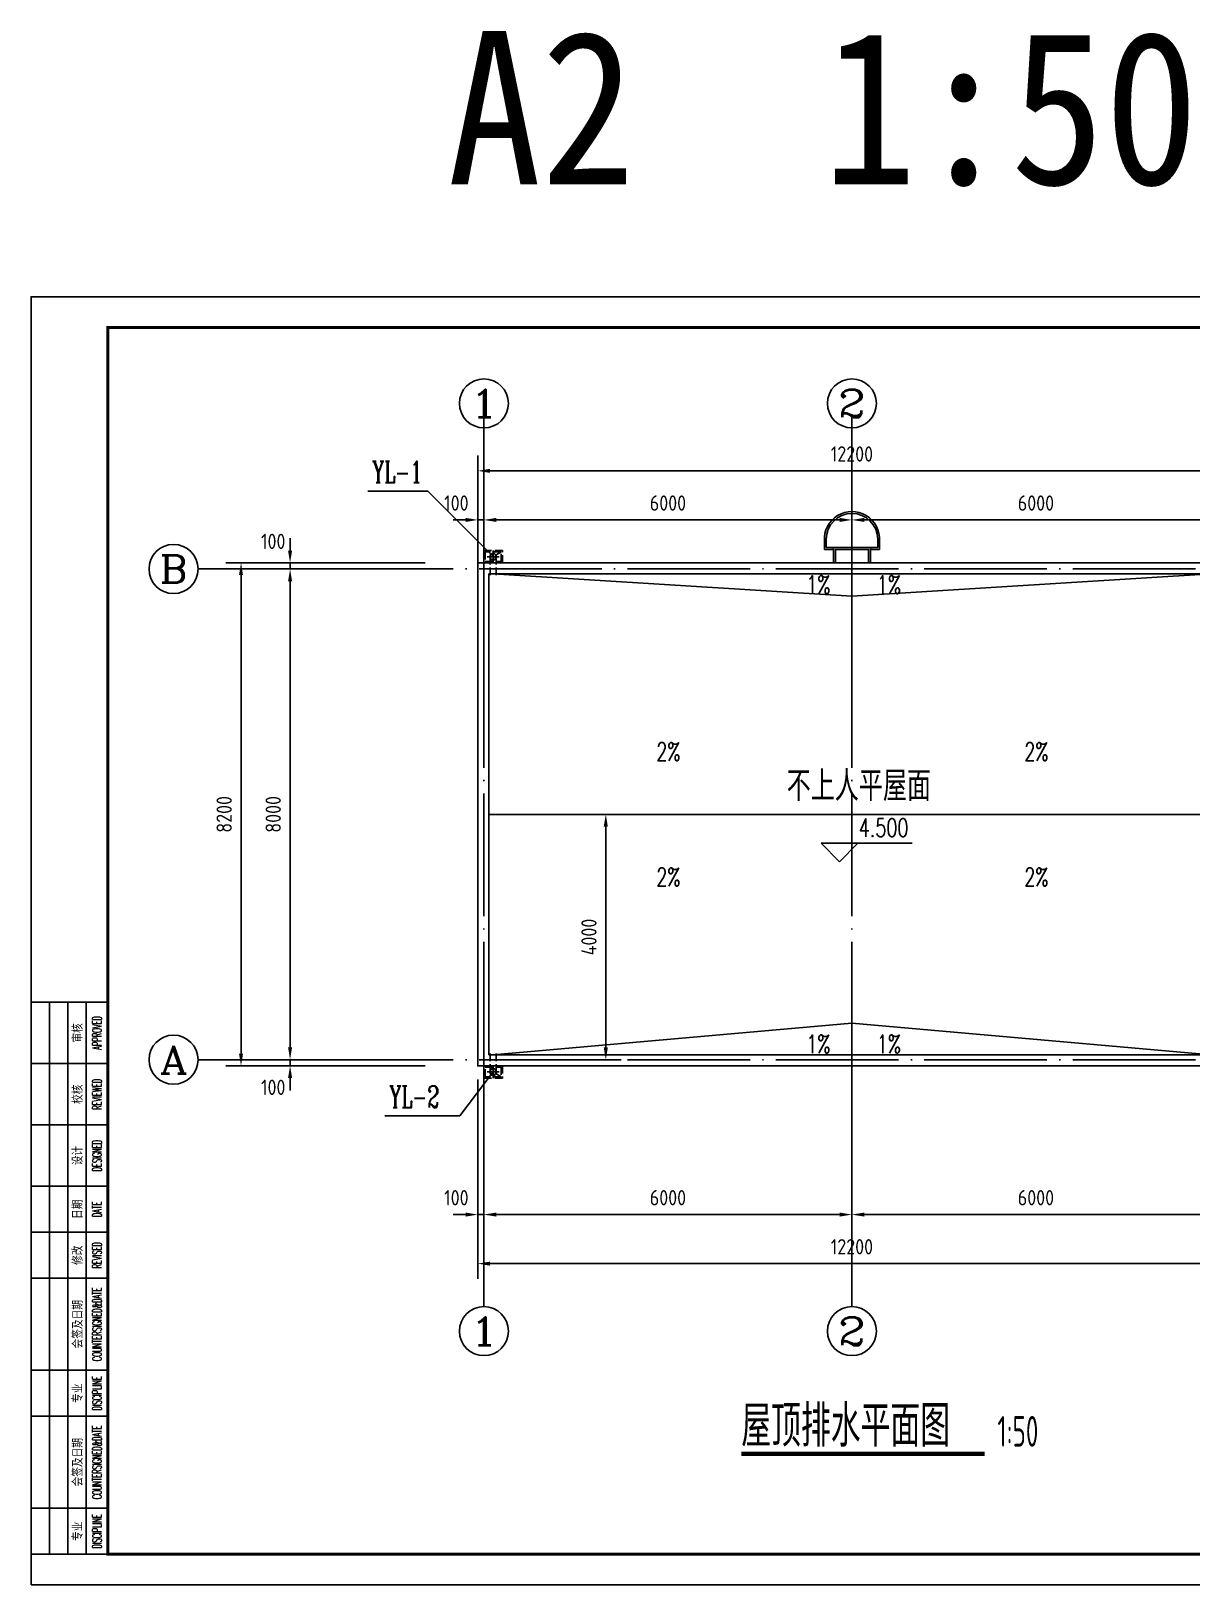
# Model space of a CAD drawing. Extents: x 84552 to 1115094, y -331058 to 102248.
# Drawn here: x 265960 to 284887, y 58333 to 83666 of the extents above; entities that cross this region are included whole.
import ezdxf
from ezdxf.enums import TextEntityAlignment as Align

# ---------------------------------------------------------------- set-up
doc = ezdxf.new("R2010")
doc.units = 0
doc.header["$LTSCALE"] = 1000
doc.header["$MEASUREMENT"] = 0
for name, pattern in [('CONTINOUS', [0]), ('DASH_50', [0.175, 0.125, -0.05]), ('DOTE', [2.42, 2, -0.2, 0.02, -0.2])]:
    doc.linetypes.add(name, pattern=pattern)
doc.layers.add('_0', color=7, linetype='Continuous', lineweight=25)
for name, color, linetype in [('AXIS', 3, 'Continuous'), ('AXIS_TEXT', 7, 'Continuous'), ('DIM_ELEV', 3, 'Continuous'), ('DIM_SYMB', 3, 'Continuous'), ('DIM_雨水', 3, 'Continuous'), ('DOTE', 1, 'Continuous'), ('LAYER1', 143, 'Continuous'), ('PUB_DIM', 3, 'Continuous'), ('PUB_TEXT', 7, 'Continuous'), ('PUB_TITLE', 4, 'Continuous'), ('图名', 15, 'Continuous')]:
    doc.layers.add(name, color=color, linetype=linetype)
doc.styles.add('_HZTXT', font='txt.shx', dxfattribs={"width": 0.8, "bigfont": 'HZTXT.shx'})
doc.styles.add('_TCH_AXIS', font='COMPLEX', dxfattribs={"bigfont": 'GBCBIG'})
doc.styles.add('_TCH_DIM', font='SIMPLEX', dxfattribs={"bigfont": 'GBCBIG'})
doc.styles.add('_TWT_SERIAL', font='COMPLEX', dxfattribs={"width": 0.8, "height": 3, "bigfont": 'HZTXT'})
doc.styles.add('COMPLEX', font='COMPLEX')
doc.styles.add('ECEC_TK', font='txt_l.shx', dxfattribs={"bigfont": 'hztxt_l.shx'})
doc.styles.add('sceie', font='sceie.shx', dxfattribs={"width": 0.7, "bigfont": 'sceic.shx'})
doc.styles.get("Standard").update_dxf_attribs({"font": 'gbenor.shx', "bigfont": 'gbcbig.shx'})
doc.styles.add('宋体', font='', dxfattribs={"width": 0.6})
doc.styles.get('宋体').set_extended_font_data('SimSun')
doc.dimstyles.new('_TCH_ARCH&&100', dxfattribs={"dimtxt": 250, "dimasz": 200, "dimexe": 250, "dimexo": 300, "dimgap": 150, "dimtad": 1, "dimtoh": 1, "dimdec": 0, "dimzin": 0, "dimdsep": 46, "dimtxsty": 'Standard', "dimcen": 0.09, "dimclrt": 7, "dimazin": 2, "dimtfac": 1, "dimtdec": 0, "dimtix": 1, "dimtmove": 2, "dimatfit": 3, "dimfxl": 0, "dimtolj": 1, "dimtzin": 0, "dimarcsym": 0})

# ---------------------------------------------------------------- blocks, each defined once
blk = doc.blocks.new('A$C05153518')
at = {"layer": 'LAYER1'}
h = blk.add_hatch(color=256, dxfattribs=at)
edge = h.paths.add_edge_path()
edge.add_ellipse((200, 200), major_axis=(77.8, 77.8), ratio=1, start_angle=315, end_angle=405, ccw=False)
edge.add_line((310, 200), (300, 200))
edge.add_ellipse((200, 200), major_axis=(-70.7, 70.7), ratio=1, start_angle=225, end_angle=315)
edge.add_line((200, 300), (200, 310))
edge = h.paths.add_edge_path()
edge.add_line((200, 310), (200, 300))
edge.add_ellipse((200, 200), major_axis=(70.7, 70.7), ratio=1, start_angle=45, end_angle=135)
edge.add_line((100, 200), (90, 200))
edge.add_ellipse((200, 200), major_axis=(-77.8, 77.8), ratio=1, start_angle=-45, end_angle=45, ccw=False)
edge = h.paths.add_edge_path()
edge.add_line((90, 200), (100, 200))
edge.add_ellipse((200, 200), major_axis=(-70.7, 70.7), ratio=1, start_angle=45, end_angle=135)
edge.add_line((200, 100), (200, 90))
edge.add_ellipse((200, 200), major_axis=(77.8, 77.8), ratio=1, start_angle=135, end_angle=225, ccw=False)
edge = h.paths.add_edge_path()
edge.add_line((300, 200), (310, 200))
edge.add_ellipse((200, 200), major_axis=(-77.8, 77.8), ratio=1, start_angle=135, end_angle=225, ccw=False)
edge.add_line((200, 90), (200, 100))
edge.add_ellipse((200, 200), major_axis=(70.7, 70.7), ratio=1, start_angle=225, end_angle=315)
h = blk.add_hatch(color=256, dxfattribs=at)
edge = h.paths.add_edge_path()
edge.add_ellipse((200, 200), major_axis=(77.8, 77.8), ratio=1, start_angle=315, end_angle=405, ccw=False)
edge.add_line((310, 200), (300, 200))
edge.add_ellipse((200, 200), major_axis=(-70.7, 70.7), ratio=1, start_angle=225, end_angle=315)
edge.add_line((200, 300), (200, 310))
edge = h.paths.add_edge_path()
edge.add_line((200, 310), (200, 300))
edge.add_ellipse((200, 200), major_axis=(70.7, 70.7), ratio=1, start_angle=45, end_angle=135)
edge.add_line((100, 200), (90, 200))
edge.add_ellipse((200, 200), major_axis=(-77.8, 77.8), ratio=1, start_angle=-45, end_angle=45, ccw=False)
edge = h.paths.add_edge_path()
edge.add_line((90, 200), (100, 200))
edge.add_ellipse((200, 200), major_axis=(-70.7, 70.7), ratio=1, start_angle=45, end_angle=135)
edge.add_line((200, 100), (200, 90))
edge.add_ellipse((200, 200), major_axis=(77.8, 77.8), ratio=1, start_angle=135, end_angle=225, ccw=False)
edge = h.paths.add_edge_path()
edge.add_line((300, 200), (310, 200))
edge.add_ellipse((200, 200), major_axis=(-77.8, 77.8), ratio=1, start_angle=135, end_angle=225, ccw=False)
edge.add_line((200, 90), (200, 100))
edge.add_ellipse((200, 200), major_axis=(70.7, 70.7), ratio=1, start_angle=225, end_angle=315)
at = {"layer": 'DOTE'}
for p, q in [((400, 200), (0, 200)), ((200, 400), (200, 0)), ((200, 400), (200, 0)), ((200, 400), (200, 0))]:
    blk.add_line(p, q, dxfattribs=at)
at = {"layer": 'LAYER1'}
for radius in [110, 110, 100, 100]:
    blk.add_circle((200, 200), radius, dxfattribs=at)
blk = doc.blocks.new('A$C395401BF')
at = {"layer": 'LAYER1', "xscale": -0.5, "yscale": 0.5, "zscale": 0.5, "rotation": 180}
blk.add_blockref('A$C05153518', (0, 200), dxfattribs=at)
blk = doc.blocks.new('34343434')
at = {"layer": 'DOTE'}
blk.add_line((57410, 27919), (57410, 28119), dxfattribs=at)
at = {"layer": 'LAYER1', "linetype": 'DASH_50'}
for p, q in [((57436, 28062), (57490, 28149)), ((57410, 28069), (57070, 28069)), ((57410, 27969), (57070, 27969))]:
    blk.add_line(p, q, dxfattribs=at)
for points in [[(57310, 27869), (57310, 28169), (57510, 28169), (57510, 27869)], [(57330, 27889), (57330, 28149), (57490, 28149), (57490, 27889)]]:
    blk.add_lwpolyline(points, close=True, dxfattribs=at)
at = {"layer": 'LAYER1', "linetype": 'CONTINOUS'}
blk.add_circle((57410, 28019), 50, dxfattribs=at)
at = {"rotation": 270}
blk.add_blockref('A$C395401BF', (57310, 28119), dxfattribs=at)
blk = doc.blocks.new('*D1518')
at = {"layer": 'Defpoints', "color": 0}
for p in [(274402, 70896), (275331, 70896), (274402, 66896)]:
    blk.add_point(p, dxfattribs=at)
at = {"layer": 'PUB_DIM', "color": 0, "lineweight": -2}
for p, q in [((274702, 70896), (275581, 70896)), ((275331, 67096), (275331, 70696)), ((274702, 66896), (275581, 66896))]:
    blk.add_line(p, q, dxfattribs=at)
at = {"layer": 'PUB_DIM', "color": 0}
for points in [[(275297, 70696), (275364, 70696), (275331, 70896)], [(275297, 67096), (275364, 67096), (275331, 66896)]]:
    blk.add_solid(points, dxfattribs=at)
at = {"layer": 'PUB_DIM', "color": 7, "insert": (275056, 68896), "char_height": 250, "attachment_point": 5, "rotation": 90}
blk.add_mtext('\\A1;4000', dxfattribs=at)
blk = doc.blocks.new('*D1522')
at = {"layer": 'AXIS', "color": 0, "lineweight": -2}
for p, q in [((270183, 67096), (270183, 67296)), ((272383, 66896), (269933, 66896)), ((270183, 66796), (270183, 66896)), ((272383, 66796), (269933, 66796)), ((270183, 66596), (270183, 66396))]:
    blk.add_line(p, q, dxfattribs=at)
at = {"layer": 'AXIS', "color": 0}
for points in [[(270150, 67096), (270216, 67096), (270183, 66896)], [(270150, 66596), (270216, 66596), (270183, 66796)]]:
    blk.add_solid(points, dxfattribs=at)
at = {"layer": 'Defpoints', "color": 0}
for p in [(270183, 66896), (272683, 66896), (272683, 66796)]:
    blk.add_point(p, dxfattribs=at)
at = {"layer": 'AXIS', "color": 7, "insert": (269908, 66446), "char_height": 250, "attachment_point": 5}
blk.add_mtext('\\A1;100', dxfattribs=at)
blk = doc.blocks.new('*D1523')
at = {"layer": 'AXIS', "color": 0, "lineweight": -2}
for p, q in [((272383, 74896), (269933, 74896)), ((270183, 67096), (270183, 74696)), ((272383, 66896), (269933, 66896))]:
    blk.add_line(p, q, dxfattribs=at)
at = {"layer": 'AXIS', "color": 0}
for points in [[(270150, 74696), (270216, 74696), (270183, 74896)], [(270150, 67096), (270216, 67096), (270183, 66896)]]:
    blk.add_solid(points, dxfattribs=at)
at = {"layer": 'Defpoints', "color": 0}
for p in [(270183, 74896), (272683, 74896), (272683, 66896)]:
    blk.add_point(p, dxfattribs=at)
at = {"layer": 'AXIS', "color": 7, "insert": (269908, 70896), "char_height": 250, "attachment_point": 5, "rotation": 90}
blk.add_mtext('\\A1;8000', dxfattribs=at)
blk = doc.blocks.new('*D1524')
at = {"layer": 'AXIS', "color": 0, "lineweight": -2}
for p, q in [((270183, 75196), (270183, 75396)), ((272383, 74996), (269933, 74996)), ((270183, 74896), (270183, 74996)), ((272383, 74896), (269933, 74896)), ((270183, 74696), (270183, 74496))]:
    blk.add_line(p, q, dxfattribs=at)
at = {"layer": 'AXIS', "color": 0}
for points in [[(270150, 75196), (270216, 75196), (270183, 74996)], [(270150, 74696), (270216, 74696), (270183, 74896)]]:
    blk.add_solid(points, dxfattribs=at)
at = {"layer": 'Defpoints', "color": 0}
for p in [(270183, 74996), (272683, 74996), (272683, 74896)]:
    blk.add_point(p, dxfattribs=at)
at = {"layer": 'AXIS', "color": 7, "insert": (269908, 75346), "char_height": 250, "attachment_point": 5}
blk.add_mtext('\\A1;100', dxfattribs=at)
blk = doc.blocks.new('*D1525')
at = {"layer": 'AXIS', "color": 0, "lineweight": -2}
for p, q in [((272383, 74996), (269133, 74996)), ((269383, 66996), (269383, 74796)), ((272383, 66796), (269133, 66796))]:
    blk.add_line(p, q, dxfattribs=at)
at = {"layer": 'AXIS', "color": 0}
for points in [[(269350, 74796), (269416, 74796), (269383, 74996)], [(269350, 66996), (269416, 66996), (269383, 66796)]]:
    blk.add_solid(points, dxfattribs=at)
at = {"layer": 'Defpoints', "color": 0}
for p in [(269383, 74996), (272683, 74996), (272683, 66796)]:
    blk.add_point(p, dxfattribs=at)
at = {"layer": 'AXIS', "color": 7, "insert": (269108, 70896), "char_height": 250, "attachment_point": 5, "rotation": 90}
blk.add_mtext('\\A1;8200', dxfattribs=at)
blk = doc.blocks.new('_AXISO')
blk.add_circle((0, 0), 0.5)
at = {"layer": 'AXIS_TEXT', "style": 'COMPLEX'}
blk.add_attdef('A', text='', height=0.56, dxfattribs=at).set_placement((-0.25, -0.28), (0.25, -0.28), align=Align.FIT)
blk = doc.blocks.new('*D1526')
at = {"layer": 'AXIS', "color": 0, "lineweight": -2}
for p, q in [((273244, 73496), (273244, 75946)), ((273344, 73496), (273344, 75946)), ((273044, 75696), (272844, 75696)), ((273244, 75696), (273344, 75696)), ((273544, 75696), (273744, 75696))]:
    blk.add_line(p, q, dxfattribs=at)
at = {"layer": 'AXIS', "color": 0}
for points in [[(273044, 75729), (273044, 75663), (273244, 75696)], [(273544, 75729), (273544, 75663), (273344, 75696)]]:
    blk.add_solid(points, dxfattribs=at)
at = {"layer": 'Defpoints', "color": 0}
for p in [(273344, 75696), (273244, 73196), (273344, 73196)]:
    blk.add_point(p, dxfattribs=at)
at = {"layer": 'AXIS', "color": 7, "insert": (272894, 75971), "char_height": 250, "attachment_point": 5}
blk.add_mtext('\\A1;100', dxfattribs=at)
blk = doc.blocks.new('*D1527')
at = {"layer": 'AXIS', "color": 0, "lineweight": -2}
for p, q in [((273344, 73496), (273344, 75946)), ((279344, 73496), (279344, 75946)), ((273544, 75696), (279144, 75696))]:
    blk.add_line(p, q, dxfattribs=at)
at = {"layer": 'AXIS', "color": 0}
for points in [[(273544, 75729), (273544, 75663), (273344, 75696)], [(279144, 75729), (279144, 75663), (279344, 75696)]]:
    blk.add_solid(points, dxfattribs=at)
at = {"layer": 'Defpoints', "color": 0}
for p in [(279344, 75696), (273344, 73196), (279344, 73196)]:
    blk.add_point(p, dxfattribs=at)
at = {"layer": 'AXIS', "color": 7, "insert": (276344, 75971), "char_height": 250, "attachment_point": 5}
blk.add_mtext('\\A1;6000', dxfattribs=at)
blk = doc.blocks.new('*D1528')
at = {"layer": 'AXIS', "color": 0, "lineweight": -2}
for p, q in [((279344, 73496), (279344, 75946)), ((285344, 73496), (285344, 75946)), ((279544, 75696), (285144, 75696))]:
    blk.add_line(p, q, dxfattribs=at)
at = {"layer": 'AXIS', "color": 0}
for points in [[(279544, 75729), (279544, 75663), (279344, 75696)], [(285144, 75729), (285144, 75663), (285344, 75696)]]:
    blk.add_solid(points, dxfattribs=at)
at = {"layer": 'Defpoints', "color": 0}
for p in [(285344, 75696), (279344, 73196), (285344, 73196)]:
    blk.add_point(p, dxfattribs=at)
at = {"layer": 'AXIS', "color": 7, "insert": (282344, 75971), "char_height": 250, "attachment_point": 5}
blk.add_mtext('\\A1;6000', dxfattribs=at)
blk = doc.blocks.new('*D1530')
at = {"layer": 'AXIS', "color": 0, "lineweight": -2}
for p, q in [((273244, 73496), (273244, 76746)), ((285444, 73496), (285444, 76746)), ((273444, 76496), (285244, 76496))]:
    blk.add_line(p, q, dxfattribs=at)
at = {"layer": 'AXIS', "color": 0}
for points in [[(273444, 76529), (273444, 76463), (273244, 76496)], [(285244, 76529), (285244, 76463), (285444, 76496)]]:
    blk.add_solid(points, dxfattribs=at)
at = {"layer": 'Defpoints', "color": 0}
for p in [(285444, 76496), (273244, 73196), (285444, 73196)]:
    blk.add_point(p, dxfattribs=at)
at = {"layer": 'AXIS', "color": 7, "insert": (279344, 76771), "char_height": 250, "attachment_point": 5}
blk.add_mtext('\\A1;12200', dxfattribs=at)
blk = doc.blocks.new('*D1531')
at = {"layer": 'AXIS', "color": 0, "lineweight": -2}
for p, q in [((273244, 66571), (273244, 64121)), ((273344, 66571), (273344, 64121)), ((273044, 64371), (272844, 64371)), ((273244, 64371), (273344, 64371)), ((273544, 64371), (273744, 64371))]:
    blk.add_line(p, q, dxfattribs=at)
at = {"layer": 'AXIS', "color": 0}
for points in [[(273044, 64404), (273044, 64338), (273244, 64371)], [(273544, 64404), (273544, 64338), (273344, 64371)]]:
    blk.add_solid(points, dxfattribs=at)
at = {"layer": 'Defpoints', "color": 0}
for p in [(273244, 66871), (273344, 66871), (273344, 64371)]:
    blk.add_point(p, dxfattribs=at)
at = {"layer": 'AXIS', "color": 7, "insert": (272894, 64646), "char_height": 250, "attachment_point": 5}
blk.add_mtext('\\A1;100', dxfattribs=at)
blk = doc.blocks.new('*D1532')
at = {"layer": 'AXIS', "color": 0, "lineweight": -2}
for p, q in [((273344, 66571), (273344, 64121)), ((279344, 66571), (279344, 64121)), ((273544, 64371), (279144, 64371))]:
    blk.add_line(p, q, dxfattribs=at)
at = {"layer": 'AXIS', "color": 0}
for points in [[(273544, 64404), (273544, 64338), (273344, 64371)], [(279144, 64404), (279144, 64338), (279344, 64371)]]:
    blk.add_solid(points, dxfattribs=at)
at = {"layer": 'Defpoints', "color": 0}
for p in [(273344, 66871), (279344, 66871), (279344, 64371)]:
    blk.add_point(p, dxfattribs=at)
at = {"layer": 'AXIS', "color": 7, "insert": (276344, 64646), "char_height": 250, "attachment_point": 5}
blk.add_mtext('\\A1;6000', dxfattribs=at)
blk = doc.blocks.new('*D1533')
at = {"layer": 'AXIS', "color": 0, "lineweight": -2}
for p, q in [((279344, 66571), (279344, 64121)), ((285344, 66571), (285344, 64121)), ((279544, 64371), (285144, 64371))]:
    blk.add_line(p, q, dxfattribs=at)
at = {"layer": 'AXIS', "color": 0}
for points in [[(279544, 64404), (279544, 64338), (279344, 64371)], [(285144, 64404), (285144, 64338), (285344, 64371)]]:
    blk.add_solid(points, dxfattribs=at)
at = {"layer": 'Defpoints', "color": 0}
for p in [(279344, 66871), (285344, 66871), (285344, 64371)]:
    blk.add_point(p, dxfattribs=at)
at = {"layer": 'AXIS', "color": 7, "insert": (282344, 64646), "char_height": 250, "attachment_point": 5}
blk.add_mtext('\\A1;6000', dxfattribs=at)
blk = doc.blocks.new('*D1535')
at = {"layer": 'AXIS', "color": 0, "lineweight": -2}
for p, q in [((273244, 66571), (273244, 63321)), ((285444, 66571), (285444, 63321)), ((273444, 63571), (285244, 63571))]:
    blk.add_line(p, q, dxfattribs=at)
at = {"layer": 'AXIS', "color": 0}
for points in [[(273444, 63604), (273444, 63538), (273244, 63571)], [(285244, 63604), (285244, 63538), (285444, 63571)]]:
    blk.add_solid(points, dxfattribs=at)
at = {"layer": 'Defpoints', "color": 0}
for p in [(273244, 66871), (285444, 66871), (285444, 63571)]:
    blk.add_point(p, dxfattribs=at)
at = {"layer": 'AXIS', "color": 7, "insert": (279344, 63846), "char_height": 250, "attachment_point": 5}
blk.add_mtext('\\A1;12200', dxfattribs=at)
blk = doc.blocks.new('11111111111')
for p, q in [((765.17, -582.31), (765.17, -402.31)), ((771.17, -582.31), (771.17, -402.31)), ((777.17, -582.31), (777.17, -402.31)), ((759.17, -422.31), (784.17, -422.31)), ((759.17, -442.31), (784.17, -442.31)), ((759.17, -462.31), (784.17, -462.31)), ((759.17, -477.31), (784.17, -477.31)), ((759.17, -492.31), (784.17, -492.31)), ((759.17, -522.31), (784.17, -522.31)), ((759.17, -537.31), (784.17, -537.31)), ((759.17, -567.31), (784.17, -567.31))]:
    blk.add_line(p, q)
blk.add_lwpolyline([(759.17, -402.31), (759.17, -582.31), (784.17, -582.31), (784.17, -402.31)], close=True)
at = {"style": 'ECEC_TK'}
for s, p in [('审核', (774.17, -412.31)), ('校核', (774.17, -432.31)), ('设计', (774.17, -452.31)), ('日期', (774.17, -469.81)), ('修改', (774.17, -484.81)), ('会签及日期', (774.17, -507.31)), ('专业', (774.17, -529.81)), ('会签及日期', (774.17, -552.31)), ('专业', (774.17, -574.81))]:
    blk.add_text(s, height=3, rotation=90, dxfattribs=at).set_placement(p, align=Align.MIDDLE)
at = {"style": 'ECEC_TK', "width": 0.5}
for s, p in [('APPROVED', (780.67, -412.31)), ('REVIEWED', (780.67, -432.31)), ('DESIGNED', (780.67, -452.31)), ('DATE', (780.67, -469.81)), ('REVISED', (780.67, -484.81)), ('COUNTERSIGNED&DATE', (780.67, -507.31)), ('DISCIPLINE', (780.67, -529.81)), ('COUNTERSIGNED&DATE', (780.67, -552.31)), ('DISCIPLINE', (780.67, -574.81))]:
    blk.add_text(s, height=3, rotation=90, dxfattribs=at).set_placement(p, align=Align.MIDDLE)

msp = doc.modelspace()

# ---------------------------------------------------------------- linework, layer by layer
for p, q in [((278895.1, 75216), (278895.1, 75396)), ((278924.1, 75246), (278924.1, 75381.2)), ((279044.1, 75246), (278924.1, 75246)), ((279644.1, 75246), (279764.1, 75246)), ((279764.1, 75246), (279764.1, 75381.2)), ((279793.1, 75216), (279793.1, 75396)), ((279044.1, 75216), (278895.1, 75216)), ((279644.1, 75216), (279793.1, 75216)), ((279344.1, 74450.5), (273494.1, 74816)), ((279344.1, 74450.5), (285194.1, 74816)), ((279344.1, 67491.5), (273494.1, 66976)), ((279344.1, 67491.5), (285194.1, 66976)), ((267202.6, 58833.4), (267202.6, 64140))]:
    msp.add_line(p, q)
at = {"color": 0}
msp.add_line((273424.1, 70896), (285264.1, 70896), dxfattribs=at)
for points in [[(279644.1, 74996), (279644.1, 75246), (279044.1, 75246), (279044.1, 74996)], [(279614.1, 74996), (279614.1, 75216), (279074.1, 75216), (279074.1, 74996)]]:
    msp.add_lwpolyline(points)
for points in [[(273244.1, 74996), (285444.1, 74996), (285444.1, 66796), (273244.1, 66796)], [(273424.1, 74816), (285264.1, 74816), (285264.1, 66976), (273424.1, 66976)]]:
    msp.add_lwpolyline(points, close=True, dxfattribs=at)
for radius, start, end in [(450, 356.17745, 183.82255), (420, 0, 180)]:
    msp.add_arc((279344.1, 75381.2), radius, start, end)
at = {"layer": '_0', "color": 0}
for p, q in [((279344.1, 74450.5), (279344.1, 74816)), ((279344.1, 67491.5), (279344.1, 66976))]:
    msp.add_line(p, q, dxfattribs=at)
at = {"layer": 'AXIS', "color": 0}
for p, q in [((273344.1, 73196), (273344.1, 77196)), ((279344.1, 73196), (279344.1, 77196)), ((272682.9, 74896), (268682.9, 74896)), ((272682.9, 66896), (268682.9, 66896)), ((273344.1, 66871), (273344.1, 62871)), ((279344.1, 66871), (279344.1, 62871))]:
    msp.add_line(p, q, dxfattribs=at)
at = {"layer": 'DIM_ELEV'}
for p, q in [((279141, 70124.4), (278841, 70424.4)), ((278841, 70424.4), (280325.5, 70424.4)), ((279141, 70124.4), (279441, 70424.4))]:
    msp.add_line(p, q, dxfattribs=at)
at = {"layer": 'DIM_SYMB'}
for points in [[(278499.6, 74640.3, 0, 0, 0), (277347.9, 74640.3, 80, 0, 0), (277047.9, 74640.3, 0, 0, 0)], [(280188.6, 74640.3, 0, 0, 0), (281340.3, 74640.3, 80, 0, 0), (281640.3, 74640.3, 0, 0, 0)], [(278499.6, 67151.7, 0, 0, 0), (277347.9, 67151.7, 80, 0, 0), (277047.9, 67151.7, 0, 0, 0)], [(280188.6, 67151.7, 0, 0, 0), (281340.3, 67151.7, 80, 0, 0), (281640.3, 67151.7, 0, 0, 0)]]:
    msp.add_lwpolyline(points, format="xyseb", dxfattribs=at)
at = {"layer": 'DIM_SYMB', "color": 0}
for points in [[(276344.1, 72171.4, 0, 0, 0), (276344.1, 73868.2, 80, 0, 0), (276344.1, 74168.2, 0, 0, 0)], [(282344.1, 72171.4, 0, 0, 0), (282344.1, 73868.2, 80, 0, 0), (282344.1, 74168.2, 0, 0, 0)], [(276344.1, 69620.6, 0, 0, 0), (276344.1, 67923.8, 80, 0, 0), (276344.1, 67623.8, 0, 0, 0)], [(282344.1, 69620.6, 0, 0, 0), (282344.1, 67923.8, 80, 0, 0), (282344.1, 67623.8, 0, 0, 0)]]:
    msp.add_lwpolyline(points, format="xyseb", dxfattribs=at)
at = {"layer": 'DIM_SYMB', "const_width": 70}
msp.add_lwpolyline([(277540.3, 60468.3), (281509.5, 60468.3)], dxfattribs=at)
at = {"layer": 'DIM_雨水', "color": 3}
for p, q in [((272426.9, 76164.3), (271448.6, 76164.3)), ((273487.5, 75103.7), (272426.9, 76164.3)), ((273494.1, 66696), (272951.7, 65978.9)), ((272951.7, 65978.9), (271727.2, 65978.9))]:
    msp.add_line(p, q, dxfattribs=at)
at = {"layer": 'DOTE', "linetype": 'DOTE'}
for p, q in [((273344.1, 64396), (273344.1, 77396)), ((279344.1, 64396), (279344.1, 77396)), ((270844.1, 74896), (287844.1, 74896)), ((270844.1, 66896), (287844.1, 66896))]:
    msp.add_line(p, q, dxfattribs=at)
at = {"layer": 'PUB_TITLE'}
msp.add_lwpolyline([(265960, 58333.4), (295660, 58333.4), (295660, 79333.4), (265960, 79333.4)], close=True, dxfattribs=at)
at = {"layer": 'PUB_TITLE', "const_width": 50}
msp.add_lwpolyline([(267210, 58833.4), (295160, 58833.4), (295160, 78833.4), (267210, 78833.4)], close=True, dxfattribs=at)

# ---------------------------------------------------------------- block references
at = {"linetype": 'DOTE', "xscale": -1, "rotation": 270}
msp.add_blockref('34343434', (245474.9, 17686), dxfattribs=at)
at = {"color": 242, "xscale": 50, "yscale": 50, "zscale": 50}
msp.add_blockref('11111111111', (228001.5, 87948.8), dxfattribs=at)
at = {"linetype": 'DOTE', "rotation": 270}
msp.add_blockref('34343434', (245474.9, 124106), dxfattribs=at)
at = {"layer": 'AXIS', "color": 0}
ref = msp.add_blockref('_AXISO', (273344.1, 77596), dxfattribs=dict(at, xscale=800, yscale=800, zscale=800))
ref.add_attrib('A', '1', dxfattribs={"layer": 'AXIS_TEXT', "color": 0, "height": 452.5, "style": '_TCH_AXIS', "width": 2.333333}).set_placement((273117.8, 77369.7), (273570.4, 77369.7), align=Align.FIT)
ref = msp.add_blockref('_AXISO', (279344.1, 77596), dxfattribs=dict(at, xscale=800, yscale=800, zscale=800))
ref.add_attrib('A', '2', dxfattribs={"layer": 'AXIS_TEXT', "color": 0, "height": 452.5, "style": '_TCH_AXIS', "width": 1.5}).set_placement((279117.8, 77369.7), (279570.4, 77369.7), align=Align.FIT)
ref = msp.add_blockref('_AXISO', (268282.9, 74896), dxfattribs=dict(at, xscale=800, yscale=800, zscale=800))
ref.add_attrib('A', 'B', dxfattribs={"layer": 'AXIS_TEXT', "color": 0, "height": 452.5, "style": '_TCH_AXIS', "width": 1.235294}).set_placement((268056.6, 74669.7), (268509.2, 74669.7), align=Align.FIT)
ref = msp.add_blockref('_AXISO', (268282.9, 66896), dxfattribs=dict(at, xscale=800, yscale=800, zscale=800))
ref.add_attrib('A', 'A', dxfattribs={"layer": 'AXIS_TEXT', "color": 0, "height": 452.5, "style": '_TCH_AXIS', "width": 1.166667}).set_placement((268056.6, 66669.7), (268509.2, 66669.7), align=Align.FIT)
ref = msp.add_blockref('_AXISO', (273344.1, 62471), dxfattribs=dict(at, xscale=800, yscale=800, zscale=800))
ref.add_attrib('A', '1', dxfattribs={"layer": 'AXIS_TEXT', "color": 0, "height": 452.5, "style": '_TCH_AXIS', "width": 2.333333}).set_placement((273117.8, 62244.7), (273570.4, 62244.7), align=Align.FIT)
ref = msp.add_blockref('_AXISO', (279344.1, 62471), dxfattribs=dict(at, xscale=800, yscale=800, zscale=800))
ref.add_attrib('A', '2', dxfattribs={"layer": 'AXIS_TEXT', "color": 0, "height": 452.5, "style": '_TCH_AXIS', "width": 1.5}).set_placement((279117.8, 62244.7), (279570.4, 62244.7), align=Align.FIT)

# ---------------------------------------------------------------- texts
at = {"layer": 'DIM_雨水', "color": 7, "style": '_TWT_SERIAL', "width": 0.64}
for s, p in [('YL-1', (271518.6, 76304.3)), ('YL-2', (271797.2, 66118.9))]:
    msp.add_text(s, height=350, dxfattribs=at).set_placement(p)
at = {"layer": 'PUB_DIM', "style": '_HZTXT', "width": 0.8}
msp.add_text('不上人平屋面', height=490.23, dxfattribs=at).set_placement((278279.9, 71113.1))
at = {"layer": 'PUB_TEXT'}
for s, height, style, width, p in [('1%', 297.5, '_TCH_DIM', 0.705882, (278599.7, 74491.5)), ('1%', 297.5, '_TCH_DIM', 0.705882, (279748.5, 74491.5)), ('4.500', 297.5, '_TCH_DIM', 0.705882, (279455.5, 70529.4)), ('1%', 297.5, '_TCH_DIM', 0.705882, (278599.7, 67003)), ('1%', 297.5, '_TCH_DIM', 0.705882, (279748.5, 67003)), ('1:50', 500, 'sceie', 0.7, (281716.2, 60587))]:
    msp.add_text(s, height=height, dxfattribs=dict(at, style=style, width=width)).set_placement(p)
at = {"layer": 'PUB_TEXT', "color": 0, "style": '_TCH_DIM', "width": 0.705882}
for p in [(276154.1, 71768.9), (282154.1, 71768.9), (276154.1, 69725.6), (282154.1, 69725.6)]:
    msp.add_text('2%', height=297.5, dxfattribs=at).set_placement(p)
at = {"layer": 'PUB_TEXT', "style": '_TCH_AXIS'}
msp.add_text('屋顶排水平面图', height=675.18, dxfattribs=at).set_placement((277540.3, 60587))
at = {"layer": '图名', "style": '宋体', "width": 0.9}
msp.add_text(' A2  1:50', height=2500, dxfattribs=at).set_placement((271217.4, 81165.5))

# ---------------------------------------------------------------- dimensions: what is measured, and where the dimension line sits
at = {"layer": 'AXIS', "color": 0}
for p1, p2, distance, picture, middle in [((273244.1, 73196), (285444.1, 73196), 3300, '*D1530', (279344.1, 76771)), ((273344.1, 73196), (279344.1, 73196), 2500, '*D1527', (276344.1, 75971)), ((279344.1, 73196), (285344.1, 73196), 2500, '*D1528', (282344.1, 75971)), ((272682.9, 66796), (272682.9, 74996), 3300, '*D1525', (269107.9, 70896)), ((272682.9, 66896), (272682.9, 74896), 2500, '*D1523', (269907.9, 70896)), ((273244.1, 66871), (285444.1, 66871), -3300, '*D1535', (279344.1, 63846)), ((273344.1, 66871), (279344.1, 66871), -2500, '*D1532', (276344.1, 64646)), ((279344.1, 66871), (285344.1, 66871), -2500, '*D1533', (282344.1, 64646))]:
    dim = msp.add_aligned_dim(p1=p1, p2=p2, distance=distance, dimstyle='_TCH_ARCH&&100', dxfattribs=at)
    dim.commit()
    dim.dimension.update_dxf_attribs({"geometry": picture, "text_midpoint": middle})
for base, p1, p2, angle, picture, middle in [((273344.1, 75696), (273244.1, 73196), (273344.1, 73196), 0, '*D1526', (272894.1, 75971)), ((270182.9, 74996), (272682.9, 74896), (272682.9, 74996), 90, '*D1524', (269907.9, 75346)), ((270182.9, 66896), (272682.9, 66796), (272682.9, 66896), 90, '*D1522', (269907.9, 66446)), ((273344.1, 64371), (273244.1, 66871), (273344.1, 66871), 0, '*D1531', (272894.1, 64646))]:
    dim = msp.add_linear_dim(base=base, p1=p1, p2=p2, angle=angle, dimstyle='_TCH_ARCH&&100', dxfattribs=at)
    dim.commit()
    dim.dimension.update_dxf_attribs({"geometry": picture, "text_midpoint": middle, "dimtype": 161})
at = {"layer": 'PUB_DIM', "color": 0}
dim = msp.add_aligned_dim(p1=(274402.4, 66896), p2=(274402.4, 70896), distance=-928.2, dimstyle='_TCH_ARCH&&100', dxfattribs=at)
dim.commit()
dim.dimension.update_dxf_attribs({"geometry": '*D1518', "text_midpoint": (275055.6, 68896)})

doc.saveas('drawing.dxf')
